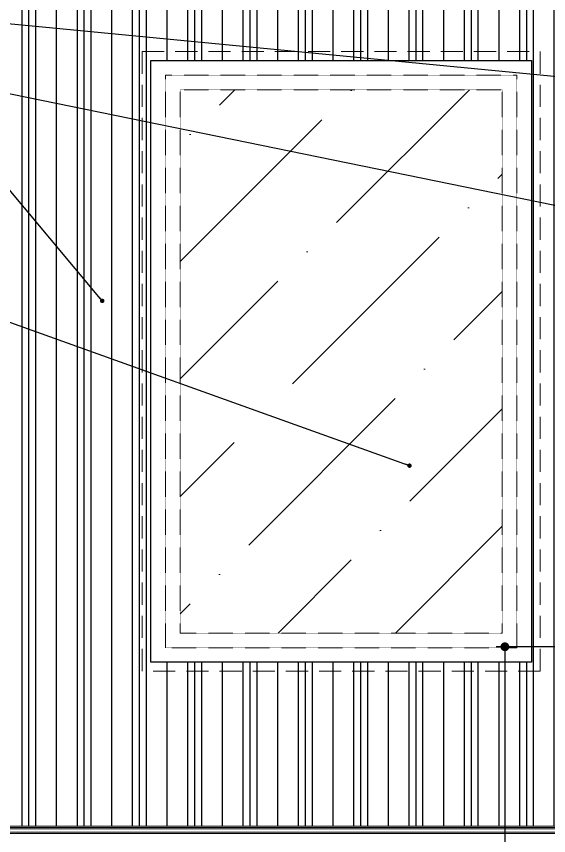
# Model space of a CAD drawing. Header units: inches. Extents: x 274057 to 444617, y 490067 to 635630.
# Drawn here: x 367956 to 369159, y 492973 to 494824 of the extents above; entities that cross this region are included whole.
import ezdxf

# ---------------------------------------------------------------- set-up
doc = ezdxf.new("R2010")
doc.units = ezdxf.units.IN
doc.header["$MEASUREMENT"] = 0
doc.linetypes.add('HIDDEN', pattern=[0.375, 0.25, -0.125])
doc.layers.add('CQ Architectural Window', color=8, linetype='HIDDEN', lineweight=18)
doc.layers.add('Glass', color=4, linetype='Continuous', lineweight=0)
for name, color, linetype in [('CQ curtains and frames', 252, 'Continuous'), ('CQ Grg Gypsum', 41, 'Continuous'), ('CQ PANEL DIMENSION', 1, 'Continuous'), ('CQ section wall', 3, 'Continuous'), ('CQ Wood plan', 23, 'Continuous'), ('CQ_callout', 34, 'Continuous')]:
    doc.layers.add(name, color=color, linetype=linetype)
doc.styles.get("Standard").update_dxf_attribs({"font": 'arial.ttf'})
doc.dimstyles.new('CQ 20', dxfattribs={"dimscale": 0.2, "dimtxt": 150, "dimasz": 100, "dimexe": 100, "dimexo": 20, "dimgap": 80, "dimtad": 1, "dimdec": 0, "dimzin": 0, "dimdsep": 46, "dimtxsty": 'Standard', "dimblk": 'DOT', "dimcen": 100, "dimclrd": 1, "dimclre": 1, "dimclrt": 3, "dimadec": 0, "dimazin": 0, "dimtfac": 1, "dimtdec": 0, "dimtofl": 0, "dimtmove": 0, "dimatfit": 3, "dimfxl": 1, "dimtolj": 1, "dimtzin": 0, "dimlwd": -1, "dimarcsym": 0})
doc.dimstyles.get("Standard").update_dxf_attribs({"dimtxt": 0.18, "dimasz": 0.18, "dimexe": 0.18, "dimexo": 0.0625, "dimgap": 0.09, "dimtad": 0, "dimtih": 1, "dimtoh": 1, "dimdec": 4, "dimzin": 0, "dimdsep": 46, "dimtxsty": 'Standard', "dimcen": 0.09, "dimadec": 0, "dimazin": 0, "dimtfac": 1, "dimtdec": 4, "dimtofl": 0, "dimtmove": 0, "dimatfit": 3, "dimfxl": 1, "dimtolj": 1, "dimtzin": 0, "dimarcsym": 0})

# ---------------------------------------------------------------- blocks, each defined once
blk = doc.blocks.new('_Dot')
at = {"color": 0, "linetype": 'ByBlock', "lineweight": -2}
blk.add_line((-0.5, 0), (-1, 0), dxfattribs=at)
at = {"color": 0, "linetype": 'ByBlock', "const_width": 0.5}
blk.add_lwpolyline([(-0.25, 0, 1), (0.25, 0, 1)], format="xyb", close=True, dxfattribs=at)
blk = doc.blocks.new('*D1283')
at = {"layer": 'CQ PANEL DIMENSION', "color": 1, "lineweight": -2, "transparency": 16777216}
for p, q in [((369262.3, 493399.8), (369040.2, 493399.8)), ((369262.3, 492094.7), (369040.2, 492094.7))]:
    blk.add_line(p, q, dxfattribs=at)
at = {"layer": 'CQ PANEL DIMENSION', "color": 1, "transparency": 16777216}
blk.add_line((369060.2, 493379.8), (369060.2, 492114.7), dxfattribs=at)
at = {"layer": 'Defpoints', "color": 0, "transparency": 16777216}
for p in [(369266.3, 493399.8, 0), (369060.2, 492094.7), (369266.3, 492094.7, 0)]:
    blk.add_point(p, dxfattribs=at)
at = {"layer": 'CQ PANEL DIMENSION', "color": 1, "transparency": 16777216, "xscale": 20, "yscale": 20, "zscale": 20}
for p, rotation in [((369060.2, 493399.8), 90), ((369060.2, 492094.7), 270)]:
    blk.add_blockref('_Dot', p, dxfattribs=dict(at, rotation=rotation))
at = {"layer": 'CQ PANEL DIMENSION', "color": 3, "transparency": 16777216, "insert": (369028.9, 492747.3), "char_height": 30, "attachment_point": 5, "rotation": 90}
blk.add_mtext('\\A1;1305', dxfattribs=at)

msp = doc.modelspace()

# ---------------------------------------------------------------- hatches: boundary and pattern name
at = {"layer": 'CQ curtains and frames', "linetype": 'ByBlock', "ltscale": 200}
h = msp.add_hatch(dxfattribs=at)
h.set_pattern_fill('PLASTI,_O', color=256, scale=500, angle=90)
h.set_pattern_definition([(90, (0, -24304.54), (-125, 8e-15), []), (90, (-15.62, -24304.54), (-125, 8e-15), []), (90, (-31.25, -24304.54), (-125, 8e-15), []), (90, (-78.12, -24304.54), (-125, 8e-15), [])])
edge = h.paths.add_edge_path()
edge.add_line((373323.4, 494995), (367719.9, 494994.7))
edge.add_line((367719.9, 494994.7), (367719.9, 492994.6))
edge.add_line((367719.9, 492994.6), (369386.3, 492994.6))
edge.add_line((369386.3, 492994.6), (369386.3, 494594.7))
edge.add_line((369386.3, 494594.7), (369366.3, 494594.7))
edge.add_line((369366.3, 494594.7), (369356.3, 494732.2))
edge.add_line((369356.3, 494732.2), (369344.8, 494732.2))
edge.add_line((369344.8, 494732.2), (369344.8, 494749.5))
edge.add_line((369344.8, 494749.5), (369333.3, 494749.5))
edge.add_arc((369295.7, 494761.8), 39.5, 341.9049, 445.5472)
edge.add_line((369298.8, 494801.2), (369298.8, 494818.4))
edge.add_line((369298.8, 494818.4), (371733.8, 494818.4))
edge.add_line((371733.8, 494818.4), (371733.8, 494801.2))
edge.add_arc((371734.7, 494765.4), 35.8, 91.5213, 206.3371)
edge.add_line((371702.6, 494749.5), (371687.8, 494749.5))
edge.add_line((371687.8, 494749.5), (371687.8, 494732.2))
edge.add_line((371687.8, 494732.2), (371676.3, 494732.2))
edge.add_line((371676.3, 494732.2), (371676.3, 494674.7))
edge.add_line((371676.3, 494674.7), (371666.3, 494674.7))
edge.add_line((371666.3, 494674.7), (371666.3, 494594.7))
edge.add_line((371666.3, 494594.7), (371644.2, 494594.7))
edge.add_line((371644.2, 494594.7), (371646.3, 492994.5))
edge.add_line((371646.3, 492994.5), (373323.4, 492994.7))
edge.add_line((373323.4, 492994.7), (373323.4, 494995))
h.paths.add_polyline_path([(371872.3, 494724.7), (372732.3, 494724.7), (372732.3, 493364.7), (371872.3, 493364.7)], flags=16)
h.paths.add_polyline_path([(369120.3, 493364.7), (368260.3, 493364.7), (368260.3, 494724.7), (369120.3, 494724.7)], flags=16)
at = {"layer": 'Glass', "lineweight": 0}
h = msp.add_hatch(dxfattribs=at)
h.set_pattern_fill('ANSI36', color=4, scale=1500)
h.set_pattern_definition([(45, (-3612, -24304.54), (99.43689, 364.601934), [468.75, -93.75, 0, -93.75])])
h.paths.add_polyline_path([(368326.3, 493430.7), (369054.3, 493430.7), (369054.3, 494658.7), (368326.3, 494658.7)])

# ---------------------------------------------------------------- linework, layer by layer
at = {"layer": 'CQ Architectural Window'}
for points in [[(368293.3, 494691.7), (369087.3, 494691.7), (369087.3, 493397.7), (368293.3, 493397.7)], [(368326.3, 494658.7), (369054.3, 494658.7), (369054.3, 493430.7), (368326.3, 493430.7)]]:
    msp.add_lwpolyline(points, close=True, dxfattribs=at)
at = {"layer": 'CQ Grg Gypsum'}
msp.add_lwpolyline([(368260.3, 494724.7), (369120.3, 494724.7), (369120.3, 493364.7), (368260.3, 493364.7)], close=True, dxfattribs=at)
at = {"layer": 'CQ section wall', "color": 8, "linetype": 'HIDDEN', "lineweight": 0, "ltscale": 200}
msp.add_lwpolyline([(368240.3, 494744.7), (369140.3, 494744.7), (369140.3, 493344.7), (368240.3, 493344.7)], close=True, dxfattribs=at)
at = {"layer": 'CQ Wood plan', "lineweight": 0}
for p, q in [((369386.3, 492994.6, -0.1), (367703.3, 492994.6, -0.1)), ((369386.3, 492991.6, -0.1), (367792.7, 492991.6, -0.1)), ((369386.3, 492988.6, -0.1), (367792.7, 492988.6, -0.1)), ((369386.3, 492980.6, -0.1), (367792.7, 492980.6, -0.1)), ((369386.3, 492977.6, -0.1), (367792.7, 492977.6, -0.1))]:
    msp.add_line(p, q, dxfattribs=at)

# ---------------------------------------------------------------- dimensions: what is measured, and where the dimension line sits
at = {"layer": 'CQ PANEL DIMENSION'}
dim = msp.add_linear_dim(base=(369060.2, 492094.7), p1=(369266.3, 493399.8, 0), p2=(369266.3, 492094.7, 0), angle=90, dimstyle='CQ 20', override={"dimtmove": 1}, dxfattribs=at)
dim.commit()
dim.dimension.update_dxf_attribs({"geometry": '*D1283', "text_midpoint": (369028.9, 492747.3)})

# ---------------------------------------------------------------- leaders
at = {"layer": 'CQ_callout'}
for points in [[(369471.3, 494659.8), (367876.5, 494813.3), (366548, 494813.3)], [(369471.3, 494335.6), (367876.5, 494662.2), (366548, 494662.2)], [(368150.1, 494181.5), (367876.5, 494508.1), (366548, 494508.1)], [(368844.7, 493809), (367933, 494135.6), (366604.5, 494135.6)]]:
    msp.add_leader(points, dimstyle='Standard', override={"dimasz": 10, "dimldrblk": 'Dot', "dimfxl": 0.1, "dimarcsym": 2}, dxfattribs=at)

doc.saveas('drawing.dxf')
